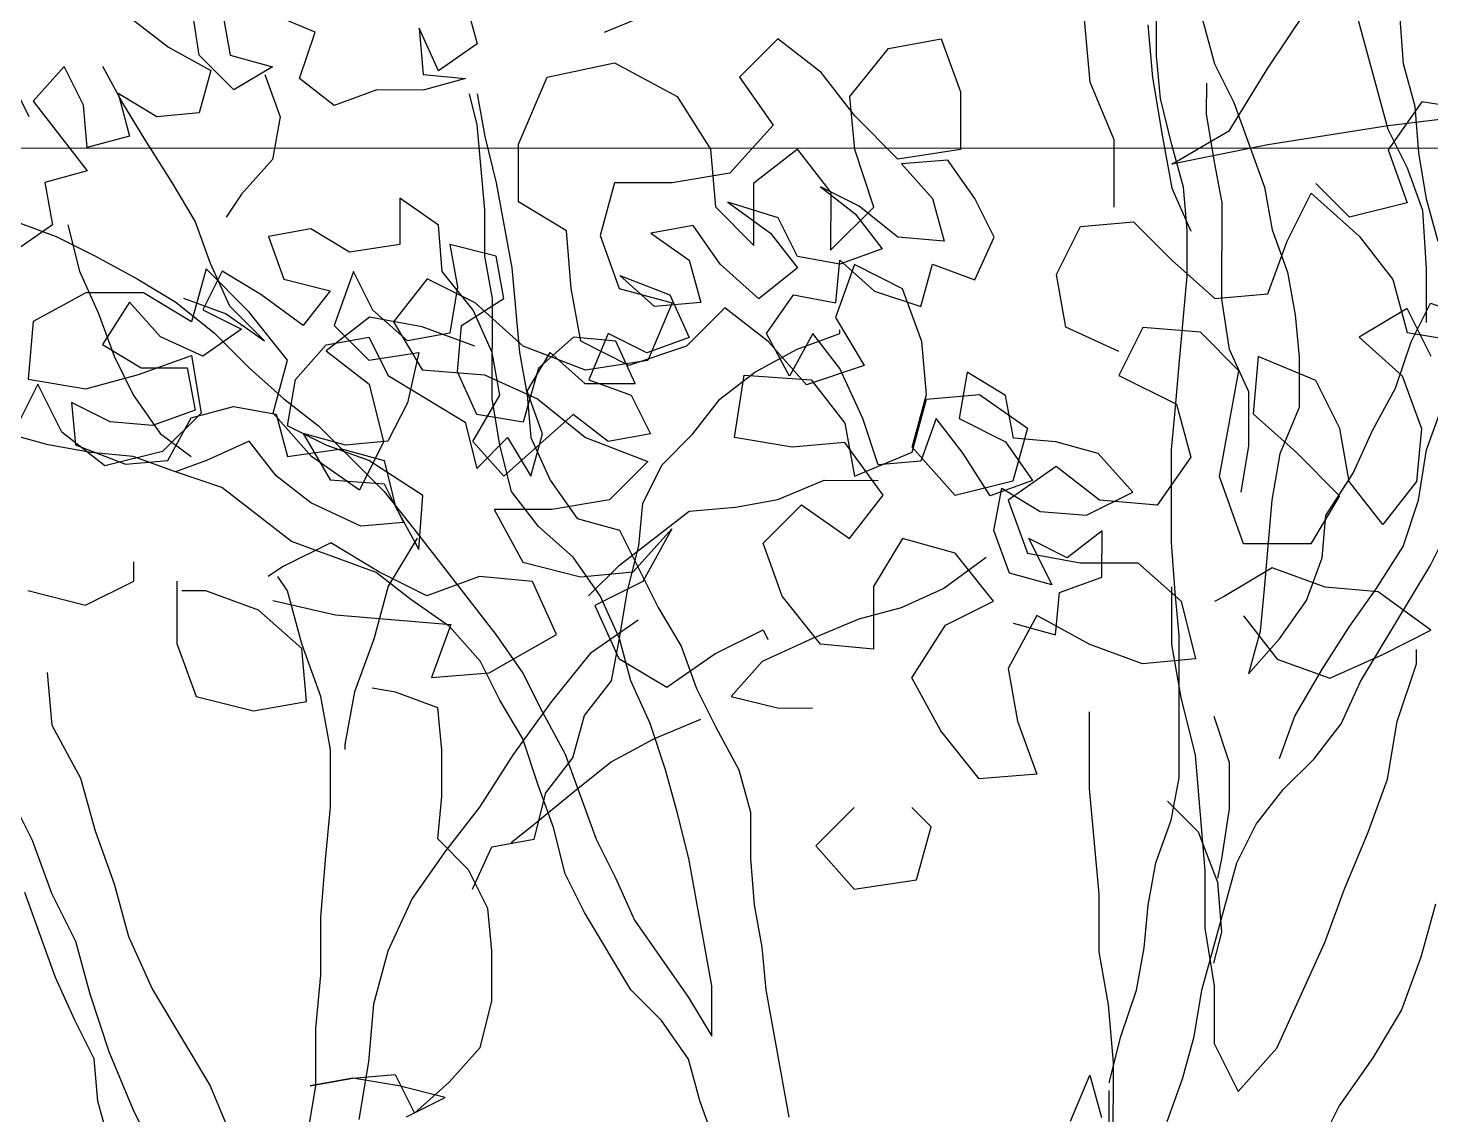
# Model space of a CAD drawing. Header units: millimetres. Extents: x 684983 to 685377, y 990360 to 990509.
# Drawn here: x 685184.75 to 685185.274, y 990435.677 to 990436.083 of the extents above; entities that cross this region are included whole.
import ezdxf

# ---------------------------------------------------------------- set-up
doc = ezdxf.new("R2010")
doc.units = ezdxf.units.MM
doc.layers.add('grid', color=8, linetype='Continuous', lineweight=9)
doc.layers.add('JACK  FRUIT TREE', color=7, linetype='Continuous')
doc.layers.add('TEAK', color=7, linetype='Continuous')

# ---------------------------------------------------------------- blocks, each defined once
blk = doc.blocks.new('JT')
for p, q in [((-0.03175, 1.34316, 157.72663), (-0.0353, 1.38265, 157.72663)), ((-0.01738, 1.3575, 157.72663), (-0.0162, 1.34434, 157.72663)), ((-0.02578, 1.3288, 157.72663), (-0.03175, 1.34316, 157.72663)), ((-0.0162, 1.34434, 157.72663), (-0.01382, 1.32998, 157.72663)), ((-0.0258, 1.31205, 157.72663), (-0.02578, 1.3288, 157.72663)), ((-0.01382, 1.32998, 157.72663), (-0.01143, 1.31682, 157.72663)), ((-0.01143, 1.31682, 157.72663), (-0.00666, 1.30605, 157.72663)), ((-0.23167, 1.21652, 157.72663), (-0.23406, 1.22011, 157.72663)), ((-0.2281, 1.20335, 157.72663), (-0.23167, 1.21652, 157.72663)), ((-0.01153, 1.21751, 157.72663), (-0.01154, 1.20316, 157.72663)), ((-0.14434, 1.20926, 157.72663), (-0.15631, 1.2009, 157.72663)), ((-0.22332, 1.19019, 157.72663), (-0.2281, 1.20335, 157.72663)), ((-0.01154, 1.20316, 157.72663), (-0.00916, 1.18999, 157.72663)), ((0.04948, 1.19831, 157.72663), (0.04948, 1.2019, 157.72663)), ((-0.15631, 1.2009, 157.72663), (-0.16589, 1.18894, 157.72663)), ((0.04468, 1.18396, 157.72663), (0.04948, 1.19831, 157.72663)), ((-0.29152, 1.19623, 157.72663), (-0.29033, 1.18307, 157.72663)), ((-0.22094, 1.17703, 157.72663), (-0.22332, 1.19019, 157.72663)), ((-0.16589, 1.18894, 157.72663), (-0.17548, 1.17579, 157.72663)), ((-0.00916, 1.18999, 157.72663), (-0.00558, 1.17563, 157.72663)), ((-0.03191, 1.16728, 157.72663), (-0.03189, 1.18642, 157.72663)), ((-0.29033, 1.18307, 157.72663), (-0.28316, 1.1699, 157.72663)), ((0.04227, 1.16961, 157.72663), (0.04468, 1.18396, 157.72663)), ((-0.22096, 1.16267, 157.72663), (-0.22094, 1.17703, 157.72663)), ((-0.17548, 1.17579, 157.72663), (-0.18387, 1.16263, 157.72663)), ((-0.00558, 1.17563, 157.72663), (-0.00322, 1.14691, 157.72663)), ((-0.28316, 1.1699, 157.72663), (-0.27959, 1.15674, 157.72663)), ((-0.02954, 1.14096, 157.72663), (-0.03191, 1.16728, 157.72663)), ((0.03747, 1.15645, 157.72663), (0.04227, 1.16961, 157.72663)), ((-0.29514, 1.15436, 157.72663), (-0.30112, 1.16633, 157.72663)), ((-0.22216, 1.14951, 157.72663), (-0.22096, 1.16267, 157.72663)), ((-0.18387, 1.16263, 157.72663), (-0.19225, 1.15187, 157.72663)), ((-0.27959, 1.15674, 157.72663), (-0.27481, 1.14357, 157.72663)), ((0.03148, 1.1421, 157.72663), (0.03747, 1.15645, 157.72663)), ((-0.29037, 1.14119, 157.72663), (-0.29514, 1.15436, 157.72663)), ((-0.22337, 1.13515, 157.72663), (-0.22216, 1.14951, 157.72663)), ((-0.19225, 1.15187, 157.72663), (-0.20064, 1.13992, 157.72663)), ((-0.00322, 1.14691, 157.72663), (-0.00323, 1.13256, 157.72663)), ((-0.27481, 1.14357, 157.72663), (-0.27124, 1.13041, 157.72663)), ((-0.2844, 1.12922, 157.72663), (-0.29037, 1.14119, 157.72663)), ((-0.20064, 1.13992, 157.72663), (-0.20663, 1.12676, 157.72663)), ((-0.02956, 1.1266, 157.72663), (-0.02954, 1.14096, 157.72663)), ((0.02668, 1.12894, 157.72663), (0.03148, 1.1421, 157.72663)), ((0.05421, 1.13849, 157.72663), (0.05061, 1.12533, 157.72663)), ((-0.22339, 1.12079, 157.72663), (-0.22337, 1.13515, 157.72663)), ((-0.00323, 1.13256, 157.72663), (-0.00085, 1.1182, 157.72663)), ((-0.28082, 1.11606, 157.72663), (-0.2844, 1.12922, 157.72663)), ((-0.27124, 1.13041, 157.72663), (-0.26527, 1.11724, 157.72663)), ((0.01469, 1.10263, 157.72663), (0.02668, 1.12894, 157.72663)), ((-0.20663, 1.12676, 157.72663), (-0.21023, 1.1136, 157.72663)), ((-0.02717, 1.11344, 157.72663), (-0.02956, 1.1266, 157.72663)), ((0.05061, 1.12533, 157.72663), (0.04581, 1.11217, 157.72663)), ((-0.2246, 1.10763, 157.72663), (-0.22339, 1.12079, 157.72663)), ((-0.00085, 1.1182, 157.72663), (-0.00086, 1.10384, 157.72663)), ((-0.27605, 1.1017, 157.72663), (-0.28082, 1.11606, 157.72663)), ((-0.26527, 1.11724, 157.72663), (-0.25093, 1.0933, 157.72663)), ((-0.21023, 1.1136, 157.72663), (-0.21144, 1.09925, 157.72663)), ((-0.02599, 1.09908, 157.72663), (-0.02717, 1.11344, 157.72663)), ((0.04581, 1.11217, 157.72663), (0.03862, 1.10021, 157.72663)), ((-0.22461, 1.09328, 157.72663), (-0.2246, 1.10763, 157.72663)), ((-0.27008, 1.08734, 157.72663), (-0.27605, 1.1017, 157.72663)), ((-0.00086, 1.10384, 157.72663), (0.00511, 1.09187, 157.72663)), ((0.00511, 1.09187, 157.72663), (0.01469, 1.10263, 157.72663)), ((-0.21144, 1.09925, 157.72663), (-0.21385, 1.08489, 157.72663)), ((-0.02602, 1.07036, 157.72663), (-0.02599, 1.09908, 157.72663)), ((0.03862, 1.10021, 157.72663), (0.03023, 1.08826, 157.72663)), ((-0.25093, 1.0933, 157.72663), (-0.24496, 1.07894, 157.72663)), ((-0.22701, 1.07892, 157.72663), (-0.22461, 1.09328, 157.72663)), ((-0.25814, 1.0634, 157.72663), (-0.27008, 1.08734, 157.72663)), ((0.03023, 1.08826, 157.72663), (0.02424, 1.0763, 157.72663))]:
    blk.add_line(p, q)
at = {"color": 3}
for p, q in [((0.01252, 1.34671, 157.72663), (0.02211, 1.36106, 157.72663)), ((-0.10951, 1.354, 157.72663), (-0.11909, 1.34444, 157.72663)), ((-0.09875, 1.34561, 157.72663), (-0.10951, 1.354, 157.72663)), ((-0.08199, 1.35158, 157.72663), (-0.06883, 1.35396, 157.72663)), ((-0.06883, 1.35396, 157.72663), (-0.06406, 1.3408, 157.72663)), ((-0.09158, 1.33962, 157.72663), (-0.08199, 1.35158, 157.72663)), ((-0.16695, 1.34448, 157.72663), (-0.1502, 1.34805, 157.72663)), ((-0.1502, 1.34805, 157.72663), (-0.13465, 1.33966, 157.72663)), ((-0.09038, 1.33484, 157.72663), (-0.09875, 1.34561, 157.72663)), ((0.00294, 1.33116, 157.72663), (0.01252, 1.34671, 157.72663)), ((-0.17414, 1.32774, 157.72663), (-0.16695, 1.34448, 157.72663)), ((-0.11909, 1.34444, 157.72663), (-0.11073, 1.33246, 157.72663)), ((-0.13465, 1.33966, 157.72663), (-0.12629, 1.3265, 157.72663)), ((-0.09039, 1.32646, 157.72663), (-0.09158, 1.33962, 157.72663)), ((-0.06406, 1.3408, 157.72663), (-0.06407, 1.32644, 157.72663)), ((0.0508, 1.3383, 157.72663), (0.04241, 1.32634, 157.72663)), ((0.06635, 1.33589, 157.72663), (0.0508, 1.3383, 157.72663)), ((-0.07963, 1.32406, 157.72663), (-0.09038, 1.33484, 157.72663)), ((0.07114, 1.33589, 157.72663), (0.04242, 1.33232, 157.72663)), ((-0.11073, 1.33246, 157.72663), (-0.12151, 1.32051, 157.72663)), ((-0.01143, 1.3228, 157.72663), (0.00294, 1.33116, 157.72663)), ((0.04242, 1.33232, 157.72663), (0.0125, 1.32757, 157.72663)), ((-0.17416, 1.31338, 157.72663), (-0.17414, 1.32774, 157.72663)), ((-0.12629, 1.3265, 157.72663), (-0.1251, 1.31214, 157.72663)), ((-0.11553, 1.31811, 157.72663), (-0.10475, 1.32648, 157.72663)), ((-0.10475, 1.32648, 157.72663), (-0.09638, 1.3157, 157.72663)), ((-0.08562, 1.3121, 157.72663), (-0.09039, 1.32646, 157.72663)), ((-0.06407, 1.32644, 157.72663), (-0.07963, 1.32406, 157.72663)), ((0.0125, 1.32757, 157.72663), (-0.01143, 1.3228, 157.72663)), ((0.04241, 1.32634, 157.72663), (0.04719, 1.31318, 157.72663)), ((-0.15022, 1.31814, 157.72663), (-0.15382, 1.30498, 157.72663)), ((-0.13587, 1.31813, 157.72663), (-0.15022, 1.31814, 157.72663)), ((-0.12151, 1.32051, 157.72663), (-0.13587, 1.31813, 157.72663)), ((-0.11554, 1.30256, 157.72663), (-0.11553, 1.31811, 157.72663)), ((0.03283, 1.3096, 157.72663), (0.02446, 1.31798, 157.72663)), ((-0.09638, 1.3157, 157.72663), (-0.0964, 1.30134, 157.72663)), ((0.01727, 1.30363, 157.72663), (0.02326, 1.31559, 157.72663)), ((0.02326, 1.31559, 157.72663), (0.03522, 1.30481, 157.72663)), ((-0.1622, 1.30619, 157.72663), (-0.17416, 1.31338, 157.72663)), ((-0.1251, 1.31214, 157.72663), (-0.11554, 1.30256, 157.72663)), ((-0.0964, 1.30134, 157.72663), (-0.08562, 1.3121, 157.72663)), ((0.04719, 1.31318, 157.72663), (0.03283, 1.3096, 157.72663)), ((-0.04017, 1.29531, 157.72663), (-0.03418, 1.30727, 157.72663)), ((-0.03418, 1.30727, 157.72663), (-0.02101, 1.30845, 157.72663)), ((-0.02101, 1.30845, 157.72663), (-0.01145, 1.29887, 157.72663)), ((-0.16101, 1.29183, 157.72663), (-0.1622, 1.30619, 157.72663)), ((-0.15382, 1.30498, 157.72663), (-0.14905, 1.29182, 157.72663)), ((0.01247, 1.29047, 157.72663), (0.01727, 1.30363, 157.72663)), ((0.03522, 1.30481, 157.72663), (0.04358, 1.29404, 157.72663)), ((-0.25194, 1.2967, 157.72663), (-0.25554, 1.28354, 157.72663)), ((-0.24118, 1.28592, 157.72663), (-0.25194, 1.2967, 157.72663)), ((-0.09042, 1.29775, 157.72663), (-0.09522, 1.28459, 157.72663)), ((-0.07846, 1.29175, 157.72663), (-0.09042, 1.29775, 157.72663)), ((-0.01145, 1.29887, 157.72663), (-0.00069, 1.28929, 157.72663)), ((-0.19691, 1.29426, 157.72663), (-0.20529, 1.2835, 157.72663)), ((-0.18495, 1.28826, 157.72663), (-0.19691, 1.29426, 157.72663)), ((-0.03779, 1.28215, 157.72663), (-0.04017, 1.29531, 157.72663)), ((0.04358, 1.29404, 157.72663), (0.04716, 1.28087, 157.72663)), ((-0.28186, 1.29074, 157.72663), (-0.29503, 1.28358, 157.72663)), ((-0.2675, 1.29073, 157.72663), (-0.28186, 1.29074, 157.72663)), ((-0.25554, 1.28354, 157.72663), (-0.2675, 1.29073, 157.72663)), ((-0.15863, 1.27867, 157.72663), (-0.16101, 1.29183, 157.72663)), ((-0.14905, 1.29182, 157.72663), (-0.13589, 1.28822, 157.72663)), ((-0.07369, 1.27859, 157.72663), (-0.07846, 1.29175, 157.72663)), ((-0.00069, 1.28929, 157.72663), (0.01247, 1.29047, 157.72663)), ((-0.23162, 1.27395, 157.72663), (-0.24118, 1.28592, 157.72663)), ((-0.17299, 1.27748, 157.72663), (-0.18495, 1.28826, 157.72663)), ((-0.13589, 1.28822, 157.72663), (-0.14189, 1.27387, 157.72663)), ((-0.12273, 1.28701, 157.72663), (-0.13231, 1.27745, 157.72663)), ((-0.11197, 1.27862, 157.72663), (-0.12273, 1.28701, 157.72663)), ((0.04716, 1.28685, 157.72663), (0.03519, 1.27969, 157.72663)), ((0.05314, 1.27488, 157.72663), (0.04716, 1.28685, 157.72663)), ((-0.29503, 1.28358, 157.72663), (-0.29624, 1.26922, 157.72663)), ((-0.21127, 1.2847, 157.72663), (-0.22205, 1.27633, 157.72663)), ((-0.19811, 1.28229, 157.72663), (-0.21127, 1.2847, 157.72663)), ((-0.20529, 1.2835, 157.72663), (-0.19812, 1.27152, 157.72663)), ((-0.18496, 1.27749, 157.72663), (-0.19811, 1.28229, 157.72663)), ((-0.09522, 1.28459, 157.72663), (-0.08805, 1.27262, 157.72663)), ((-0.14667, 1.27267, 157.72663), (-0.15863, 1.27867, 157.72663)), ((-0.02463, 1.27615, 157.72663), (-0.03779, 1.28215, 157.72663)), ((-0.01865, 1.28213, 157.72663), (-0.02464, 1.27017, 157.72663)), ((-0.00429, 1.28092, 157.72663), (-0.01865, 1.28213, 157.72663)), ((0.00527, 1.27134, 157.72663), (-0.00429, 1.28092, 157.72663)), ((0.03519, 1.27969, 157.72663), (0.04595, 1.2701, 157.72663)), ((0.04716, 1.28087, 157.72663), (0.06151, 1.27847, 157.72663)), ((-0.22205, 1.27633, 157.72663), (-0.21129, 1.26795, 157.72663)), ((-0.15744, 1.27149, 157.72663), (-0.17299, 1.27748, 157.72663)), ((-0.13231, 1.27745, 157.72663), (-0.14667, 1.27267, 157.72663)), ((-0.10241, 1.26785, 157.72663), (-0.11197, 1.27862, 157.72663)), ((-0.0725, 1.26543, 157.72663), (-0.07369, 1.27859, 157.72663)), ((-0.26872, 1.27039, 157.72663), (-0.25555, 1.27517, 157.72663)), ((-0.25555, 1.27517, 157.72663), (-0.25317, 1.26081, 157.72663)), ((-0.23522, 1.26079, 157.72663), (-0.23162, 1.27395, 157.72663)), ((-0.14189, 1.27387, 157.72663), (-0.15744, 1.27149, 157.72663)), ((-0.08805, 1.27262, 157.72663), (-0.10241, 1.26785, 157.72663)), ((0.01006, 1.27492, 157.72663), (0.00885, 1.26057, 157.72663)), ((0.02442, 1.26893, 157.72663), (0.01006, 1.27492, 157.72663)), ((-0.29624, 1.26922, 157.72663), (-0.28188, 1.26682, 157.72663)), ((-0.28188, 1.26682, 157.72663), (-0.26872, 1.27039, 157.72663)), ((-0.19812, 1.27152, 157.72663), (-0.18257, 1.27031, 157.72663)), ((-0.18257, 1.27031, 157.72663), (-0.16942, 1.26432, 157.72663)), ((-0.12037, 1.2547, 157.72663), (-0.11796, 1.27025, 157.72663)), ((-0.11796, 1.27025, 157.72663), (-0.10121, 1.26904, 157.72663)), ((-0.10121, 1.26904, 157.72663), (-0.09285, 1.25827, 157.72663)), ((-0.02464, 1.27017, 157.72663), (-0.01029, 1.26298, 157.72663)), ((0.00046, 1.24502, 157.72663), (0.00527, 1.27134, 157.72663)), ((0.03039, 1.25696, 157.72663), (0.02442, 1.26893, 157.72663)), ((0.04595, 1.2701, 157.72663), (0.05073, 1.25694, 157.72663)), ((-0.29384, 1.26802, 157.72663), (-0.29984, 1.25606, 157.72663)), ((-0.28787, 1.25605, 157.72663), (-0.29384, 1.26802, 157.72663)), ((-0.21129, 1.26795, 157.72663), (-0.20771, 1.25359, 157.72663)), ((-0.0761, 1.25227, 157.72663), (-0.0725, 1.26543, 157.72663)), ((-0.0725, 1.26423, 157.72663), (-0.05934, 1.26542, 157.72663)), ((-0.05934, 1.26542, 157.72663), (-0.04738, 1.25703, 157.72663)), ((-0.16942, 1.26432, 157.72663), (-0.15746, 1.25474, 157.72663)), ((-0.0761, 1.25107, 157.72663), (-0.0725, 1.26423, 157.72663)), ((-0.01029, 1.26298, 157.72663), (-0.00671, 1.24981, 157.72663)), ((-0.25317, 1.26081, 157.72663), (-0.26275, 1.25124, 157.72663)), ((-0.22566, 1.25001, 157.72663), (-0.23522, 1.26079, 157.72663)), ((-0.09285, 1.25827, 157.72663), (-0.09047, 1.2451, 157.72663)), ((0.00885, 1.26057, 157.72663), (0.01961, 1.25099, 157.72663)), ((-0.27711, 1.24767, 157.72663), (-0.28787, 1.25605, 157.72663)), ((-0.15746, 1.25474, 157.72663), (-0.14191, 1.24874, 157.72663)), ((-0.10601, 1.2523, 157.72663), (-0.12037, 1.2547, 157.72663)), ((-0.04738, 1.25703, 157.72663), (-0.05098, 1.24387, 157.72663)), ((0.03277, 1.24379, 157.72663), (0.03039, 1.25696, 157.72663)), ((0.05073, 1.25694, 157.72663), (0.04952, 1.24378, 157.72663)), ((-0.26275, 1.25124, 157.72663), (-0.27711, 1.24767, 157.72663)), ((-0.20771, 1.25359, 157.72663), (-0.2137, 1.24163, 157.72663)), ((-0.09285, 1.25348, 157.72663), (-0.10601, 1.2523, 157.72663)), ((-0.08329, 1.24031, 157.72663), (-0.09285, 1.25348, 157.72663)), ((-0.09047, 1.2451, 157.72663), (-0.0761, 1.25107, 157.72663)), ((-0.06535, 1.24029, 157.72663), (-0.0761, 1.25227, 157.72663)), ((0.01961, 1.25099, 157.72663), (0.03037, 1.24021, 157.72663)), ((-0.2137, 1.24163, 157.72663), (-0.22566, 1.25001, 157.72663)), ((-0.14191, 1.24874, 157.72663), (-0.15149, 1.23918, 157.72663)), ((-0.04021, 1.24745, 157.72663), (-0.05219, 1.23909, 157.72663)), ((-0.02945, 1.23907, 157.72663), (-0.04021, 1.24745, 157.72663)), ((-0.00671, 1.24981, 157.72663), (-0.0151, 1.23786, 157.72663)), ((-0.05098, 1.24387, 157.72663), (-0.06535, 1.24029, 157.72663)), ((0.00643, 1.22826, 157.72663), (0.00046, 1.24502, 157.72663)), ((0.04113, 1.23302, 157.72663), (0.03277, 1.24379, 157.72663)), ((0.04952, 1.24378, 157.72663), (0.04113, 1.23302, 157.72663)), ((-0.09168, 1.22955, 157.72663), (-0.08329, 1.24031, 157.72663)), ((-0.16585, 1.2368, 157.72663), (-0.18021, 1.23681, 157.72663)), ((-0.18021, 1.23681, 157.72663), (-0.17304, 1.22364, 157.72663)), ((-0.15149, 1.23918, 157.72663), (-0.16585, 1.2368, 157.72663)), ((-0.11321, 1.22837, 157.72663), (-0.10363, 1.23794, 157.72663)), ((-0.10363, 1.23794, 157.72663), (-0.09168, 1.22955, 157.72663)), ((-0.05219, 1.23909, 157.72663), (-0.04741, 1.22592, 157.72663)), ((-0.0151, 1.23786, 157.72663), (-0.02945, 1.23907, 157.72663)), ((0.03037, 1.24021, 157.72663), (0.02318, 1.22825, 157.72663)), ((-0.14553, 1.22122, 157.72663), (-0.13594, 1.23198, 157.72663)), ((-0.13594, 1.23198, 157.72663), (-0.14313, 1.21883, 157.72663)), ((-0.2209, 1.22847, 157.72663), (-0.23287, 1.2225, 157.72663)), ((-0.20894, 1.22128, 157.72663), (-0.2209, 1.22847, 157.72663)), ((-0.19936, 1.22965, 157.72663), (-0.20655, 1.21769, 157.72663)), ((-0.10844, 1.21521, 157.72663), (-0.11321, 1.22837, 157.72663)), ((-0.07852, 1.22954, 157.72663), (-0.08571, 1.21758, 157.72663)), ((-0.06536, 1.22594, 157.72663), (-0.07852, 1.22954, 157.72663)), ((0.02318, 1.22825, 157.72663), (0.00643, 1.22826, 157.72663)), ((-0.26996, 1.21895, 157.72663), (-0.26995, 1.22373, 157.72663)), ((-0.17304, 1.22364, 157.72663), (-0.15869, 1.22004, 157.72663)), ((-0.0558, 1.21396, 157.72663), (-0.06536, 1.22594, 157.72663)), ((-0.04741, 1.22592, 157.72663), (-0.03425, 1.22352, 157.72663)), ((-0.03425, 1.22352, 157.72663), (-0.0199, 1.2235, 157.72663)), ((-0.0199, 1.2235, 157.72663), (-0.00914, 1.21392, 157.72663)), ((-0.23287, 1.2225, 157.72663), (-0.23646, 1.22011, 157.72663)), ((-0.19698, 1.21529, 157.72663), (-0.20894, 1.22128, 157.72663)), ((-0.18381, 1.22006, 157.72663), (-0.19698, 1.21529, 157.72663)), ((-0.17065, 1.21886, 157.72663), (-0.18381, 1.22006, 157.72663)), ((-0.15869, 1.22004, 157.72663), (-0.14553, 1.22122, 157.72663)), ((0.0136, 1.22228, 157.72663), (0.00163, 1.21511, 157.72663)), ((0.02676, 1.21748, 157.72663), (0.0136, 1.22228, 157.72663)), ((-0.29628, 1.21658, 157.72663), (-0.28193, 1.21297, 157.72663)), ((-0.28193, 1.21297, 157.72663), (-0.26996, 1.21895, 157.72663)), ((-0.25919, 1.21894, 157.72663), (-0.25921, 1.20338, 157.72663)), ((-0.25201, 1.21654, 157.72663), (-0.258, 1.21654, 157.72663)), ((-0.23886, 1.21174, 157.72663), (-0.25201, 1.21654, 157.72663)), ((-0.20655, 1.21769, 157.72663), (-0.21015, 1.20453, 157.72663)), ((-0.16468, 1.20569, 157.72663), (-0.17065, 1.21886, 157.72663)), ((-0.14313, 1.21883, 157.72663), (-0.1551, 1.21286, 157.72663)), ((-0.08571, 1.21758, 157.72663), (-0.08572, 1.20203, 157.72663)), ((0.03992, 1.21627, 157.72663), (0.02676, 1.21748, 157.72663)), ((0.05307, 1.20669, 157.72663), (0.03992, 1.21627, 157.72663)), ((-0.23527, 1.21413, 157.72663), (-0.21972, 1.21052, 157.72663)), ((-0.1551, 1.21286, 157.72663), (-0.14913, 1.19969, 157.72663)), ((-0.09888, 1.20324, 157.72663), (-0.10844, 1.21521, 157.72663)), ((-0.06777, 1.20799, 157.72663), (-0.0558, 1.21396, 157.72663)), ((-0.00914, 1.21392, 157.72663), (-0.00556, 1.19956, 157.72663)), ((0.00163, 1.21511, 157.72663), (-0.00076, 1.21391, 157.72663)), ((-0.2281, 1.20216, 157.72663), (-0.23886, 1.21174, 157.72663)), ((-0.21972, 1.21052, 157.72663), (-0.191, 1.20811, 157.72663)), ((-0.04503, 1.21036, 157.72663), (-0.05222, 1.19721, 157.72663)), ((-0.03188, 1.20317, 157.72663), (-0.04503, 1.21036, 157.72663)), ((0.00641, 1.21032, 157.72663), (0.01478, 1.19954, 157.72663)), ((-0.191, 1.20811, 157.72663), (-0.1958, 1.19495, 157.72663)), ((-0.18144, 1.19613, 157.72663), (-0.16468, 1.20569, 157.72663)), ((-0.1252, 1.20087, 157.72663), (-0.11323, 1.20684, 157.72663)), ((-0.11323, 1.20684, 157.72663), (-0.11204, 1.20444, 157.72663)), ((-0.07616, 1.19484, 157.72663), (-0.06777, 1.20799, 157.72663)), ((0.0411, 1.20071, 157.72663), (0.05307, 1.20669, 157.72663)), ((-0.25921, 1.20338, 157.72663), (-0.25443, 1.19022, 157.72663)), ((-0.22691, 1.189, 157.72663), (-0.2281, 1.20216, 157.72663)), ((-0.21015, 1.20453, 157.72663), (-0.21495, 1.19138, 157.72663)), ((-0.08572, 1.20203, 157.72663), (-0.09888, 1.20324, 157.72663)), ((-0.01872, 1.19838, 157.72663), (-0.03188, 1.20317, 157.72663)), ((-0.14913, 1.19969, 157.72663), (-0.13718, 1.1925, 157.72663)), ((-0.13718, 1.1925, 157.72663), (-0.1252, 1.20087, 157.72663)), ((-0.00556, 1.19956, 157.72663), (-0.01872, 1.19838, 157.72663)), ((0.01478, 1.19954, 157.72663), (0.02794, 1.19474, 157.72663)), ((0.02794, 1.19474, 157.72663), (0.0411, 1.20071, 157.72663)), ((-0.1958, 1.19495, 157.72663), (-0.18144, 1.19613, 157.72663)), ((-0.06899, 1.18167, 157.72663), (-0.07616, 1.19484, 157.72663)), ((-0.05222, 1.19721, 157.72663), (-0.04984, 1.18405, 157.72663)), ((-0.21495, 1.19138, 157.72663), (-0.21735, 1.17822, 157.72663)), ((-0.25443, 1.19022, 157.72663), (-0.24008, 1.18661, 157.72663)), ((-0.24008, 1.18661, 157.72663), (-0.22691, 1.189, 157.72663)), ((-0.05943, 1.1697, 157.72663), (-0.06899, 1.18167, 157.72663)), ((-0.04984, 1.18405, 157.72663), (-0.04507, 1.17088, 157.72663)), ((-0.21735, 1.17822, 157.72663), (-0.21735, 1.17702, 157.72663)), ((-0.04507, 1.17088, 157.72663), (-0.05943, 1.1697, 157.72663)), ((-0.09054, 1.16255, 157.72663), (-0.10012, 1.15299, 157.72663)), ((-0.0714, 1.15774, 157.72663), (-0.07618, 1.16254, 157.72663)), ((-0.075, 1.14459, 157.72663), (-0.0714, 1.15774, 157.72663)), ((-0.10012, 1.15299, 157.72663), (-0.09056, 1.14221, 157.72663)), ((-0.09056, 1.14221, 157.72663), (-0.075, 1.14459, 157.72663))]:
    blk.add_line(p, q, dxfattribs=at)
blk = doc.blocks.new('A$C25655A80')
at = {"color": 62}
for p, q in [((0.06391, 1.55533), (0.06966, 1.53417)), ((-0.18316, 1.53633), (-0.18507, 1.54883)), ((-0.11682, 1.54973), (-0.11395, 1.53915)), ((0.05524, 1.53611), (0.05525, 1.54861)), ((0.1129, 1.51779), (0.10428, 1.54952)), ((-0.1995, 1.54499), (-0.19085, 1.53826)), ((-0.17739, 1.5469), (-0.17547, 1.53632)), ((-0.15432, 1.54207), (-0.16585, 1.54689)), ((-0.08222, 1.542), (-0.07068, 1.5468)), ((0.11676, 1.53413), (0.11581, 1.54663)), ((-0.15818, 1.53054), (-0.15432, 1.54207)), ((-0.12836, 1.54301), (-0.12741, 1.53147)), ((-0.12357, 1.53243), (-0.12836, 1.54301)), ((-0.19085, 1.53826), (-0.18028, 1.53248)), ((-0.11395, 1.53915), (-0.12357, 1.53243)), ((-0.17452, 1.52767), (-0.18316, 1.53633)), ((-0.17547, 1.53632), (-0.1649, 1.53343)), ((0.05619, 1.52553), (0.05524, 1.53611)), ((0.06966, 1.53417), (0.07445, 1.52456)), ((0.11963, 1.52355), (0.11676, 1.53413)), ((-0.22548, 1.52099), (-0.23027, 1.5306)), ((-0.21681, 1.53348), (-0.22451, 1.52483)), ((-0.21201, 1.52386), (-0.21681, 1.53348)), ((-0.2024, 1.52481), (-0.2072, 1.53347)), ((-0.18028, 1.53248), (-0.18318, 1.52191)), ((-0.1649, 1.53343), (-0.17452, 1.52767)), ((-0.16683, 1.53151), (-0.16299, 1.52093)), ((-0.14953, 1.5238), (-0.15818, 1.53054)), ((-0.11684, 1.5305), (-0.12742, 1.52763)), ((-0.12741, 1.53147), (-0.11684, 1.5305)), ((-0.20336, 1.52673), (-0.20049, 1.51616)), ((-0.19375, 1.52096), (-0.20336, 1.52673)), ((-0.13895, 1.52764), (-0.14953, 1.5238)), ((-0.12742, 1.52763), (-0.13895, 1.52764)), ((0.06772, 1.52168), (0.06773, 1.52937)), ((-0.22451, 1.52483), (-0.21107, 1.50751)), ((-0.21106, 1.51328), (-0.21201, 1.52386)), ((-0.19664, 1.51519), (-0.2024, 1.52481)), ((-0.11397, 1.51896), (-0.11588, 1.52665)), ((-0.11396, 1.52665), (-0.11205, 1.51608)), ((0.05906, 1.514), (0.05619, 1.52553)), ((0.07445, 1.52456), (0.08213, 1.5034)), ((0.12059, 1.51202), (0.11963, 1.52355)), ((-0.18318, 1.52191), (-0.19375, 1.52096)), ((-0.16299, 1.52093), (-0.16492, 1.51036)), ((0.06963, 1.51014), (0.06772, 1.52168)), ((-0.11206, 1.49781), (-0.11397, 1.51896)), ((0.1177, 1.50818), (0.1129, 1.51779)), ((-0.20049, 1.51616), (-0.21106, 1.51328)), ((-0.18992, 1.50461), (-0.19664, 1.51519)), ((-0.11205, 1.51608), (-0.10917, 1.50454)), ((0.06194, 1.50342), (0.05906, 1.514)), ((-0.16492, 1.51036), (-0.17262, 1.50171)), ((0.0033, 1.5102), (-0.00823, 1.50925)), ((-0.00823, 1.50925), (-0.00055, 1.50059)), ((0.01003, 1.50058), (0.0033, 1.5102)), ((0.07155, 1.49957), (0.06963, 1.51014)), ((0.1225, 1.50048), (0.12059, 1.51202)), ((-0.21107, 1.50751), (-0.22164, 1.50464)), ((0.12153, 1.4976), (0.1177, 1.50818)), ((-0.22164, 1.50464), (-0.21973, 1.49406)), ((-0.18416, 1.49499), (-0.18992, 1.50461)), ((-0.10917, 1.50454), (-0.10535, 1.48339)), ((-0.02842, 1.5035), (-0.01978, 1.49677)), ((-0.01882, 1.49869), (-0.02842, 1.5035)), ((0.06289, 1.49284), (0.06194, 1.50342)), ((0.08213, 1.5034), (0.08404, 1.49283)), ((-0.17262, 1.50171), (-0.17647, 1.49595)), ((-0.13321, 1.50071), (-0.13322, 1.48918)), ((-0.1236, 1.49398), (-0.13321, 1.50071)), ((-0.0515, 1.49968), (-0.04093, 1.49198)), ((-0.03901, 1.49582), (-0.0515, 1.49968)), ((-0.00055, 1.50059), (0.00233, 1.49002)), ((0.01482, 1.49097), (0.01003, 1.50058)), ((0.07153, 1.47553), (0.07155, 1.49957)), ((0.12537, 1.4899), (0.1225, 1.50048)), ((-0.11207, 1.48628), (-0.11206, 1.49781)), ((-0.03421, 1.4862), (-0.03901, 1.49582)), ((-0.01978, 1.49677), (-0.01306, 1.48811)), ((-0.00921, 1.49099), (-0.01882, 1.49869)), ((0.12248, 1.48318), (0.12153, 1.4976)), ((-0.21973, 1.49406), (-0.22935, 1.48734)), ((-0.22934, 1.49503), (-0.21877, 1.49118)), ((-0.21589, 1.49406), (-0.21301, 1.48252)), ((-0.18033, 1.48442), (-0.18416, 1.49499)), ((-0.15533, 1.49304), (-0.1659, 1.49113)), ((-0.14572, 1.48727), (-0.15533, 1.49304)), ((-0.12265, 1.48244), (-0.1236, 1.49398)), ((-0.06016, 1.49392), (-0.07073, 1.49201)), ((-0.07073, 1.49201), (-0.06113, 1.48527)), ((-0.05344, 1.4843), (-0.06016, 1.49392)), ((-0.04093, 1.49198), (-0.03421, 1.48332)), ((0.06288, 1.48131), (0.06289, 1.49284)), ((0.08404, 1.49283), (0.08787, 1.48225)), ((-0.21877, 1.49118), (-0.20916, 1.48636)), ((-0.1659, 1.49113), (-0.16207, 1.48055)), ((-0.13322, 1.48918), (-0.14572, 1.48727)), ((-0.12072, 1.48917), (-0.11881, 1.47859)), ((-0.10919, 1.48627), (-0.12072, 1.48917)), ((0.00233, 1.49002), (-0.00921, 1.49099)), ((0.01001, 1.4804), (0.01482, 1.49097)), ((-0.20916, 1.48636), (-0.1986, 1.48059)), ((-0.11016, 1.4757), (-0.11207, 1.48628)), ((-0.10728, 1.4757), (-0.10919, 1.48627)), ((-0.06113, 1.48527), (-0.05825, 1.47469)), ((-0.02364, 1.48427), (-0.03421, 1.4862)), ((-0.02461, 1.47466), (-0.02363, 1.48523)), ((-0.01306, 1.48811), (-0.02364, 1.48427)), ((-0.02363, 1.48523), (-0.01499, 1.47753)), ((-0.21301, 1.48252), (-0.20822, 1.47194)), ((-0.17745, 1.48249), (-0.18226, 1.47288)), ((-0.17553, 1.47384), (-0.18033, 1.48442)), ((-0.16784, 1.47671), (-0.17745, 1.48249)), ((-0.14476, 1.48246), (-0.14958, 1.46901)), ((-0.13996, 1.47284), (-0.14476, 1.48246)), ((-0.11497, 1.47282), (-0.12265, 1.48244)), ((-0.10535, 1.48339), (-0.10344, 1.46224)), ((-0.07843, 1.48144), (-0.06594, 1.47662)), ((-0.06979, 1.47374), (-0.07843, 1.48144)), ((-0.04383, 1.47564), (-0.05344, 1.4843)), ((-0.03421, 1.48332), (-0.04383, 1.47564)), ((-0.00346, 1.47368), (-0.00056, 1.48425)), ((-0.00056, 1.48425), (0.01001, 1.4804)), ((0.06094, 1.46016), (0.06288, 1.48131)), ((0.08787, 1.48225), (0.08979, 1.47167)), ((0.12247, 1.46972), (0.12248, 1.48318)), ((-0.1986, 1.48059), (-0.18899, 1.47481)), ((-0.16207, 1.48055), (-0.15053, 1.47766)), ((-0.11881, 1.47859), (-0.12074, 1.46706)), ((-0.20052, 1.47482), (-0.20726, 1.46425)), ((-0.19284, 1.46616), (-0.20052, 1.47482)), ((-0.18899, 1.47481), (-0.17938, 1.46711)), ((-0.18706, 1.47577), (-0.17649, 1.47191)), ((-0.15727, 1.46901), (-0.16784, 1.47671)), ((-0.15053, 1.47766), (-0.15727, 1.46901)), ((-0.11786, 1.46898), (-0.10728, 1.4757)), ((-0.11018, 1.45071), (-0.11016, 1.4757)), ((-0.05825, 1.47469), (-0.06979, 1.47374)), ((-0.06594, 1.47662), (-0.06114, 1.46604)), ((-0.04192, 1.46699), (-0.03518, 1.47659)), ((-0.03518, 1.47659), (-0.02461, 1.47466)), ((-0.01499, 1.47753), (-0.00346, 1.47368)), ((0.07344, 1.46303), (0.07153, 1.47553)), ((0.11862, 1.46492), (0.12344, 1.47452)), ((0.12344, 1.47452), (0.12632, 1.47356)), ((-0.20822, 1.47194), (-0.20438, 1.46137)), ((-0.18226, 1.47288), (-0.17265, 1.46807)), ((-0.17649, 1.47191), (-0.16689, 1.46518)), ((-0.16689, 1.46518), (-0.17553, 1.47384)), ((-0.13132, 1.46514), (-0.13996, 1.47284)), ((-0.11017, 1.46224), (-0.11497, 1.47282)), ((0.08979, 1.47167), (0.09074, 1.4611)), ((-0.17265, 1.46807), (-0.18227, 1.46135)), ((-0.14958, 1.46901), (-0.14094, 1.46035)), ((-0.11883, 1.45744), (-0.11786, 1.46898)), ((-0.02365, 1.46697), (-0.02365, 1.46793)), ((-0.20726, 1.46425), (-0.19765, 1.45848)), ((-0.18227, 1.46135), (-0.19284, 1.46616)), ((-0.17938, 1.46711), (-0.17074, 1.45845)), ((-0.15921, 1.45556), (-0.15151, 1.4642)), ((-0.15151, 1.4642), (-0.14093, 1.46611)), ((-0.14093, 1.46611), (-0.13613, 1.4565)), ((-0.12074, 1.46706), (-0.13132, 1.46514)), ((-0.08998, 1.46607), (-0.09864, 1.45839)), ((-0.07941, 1.4651), (-0.08998, 1.46607)), ((-0.08133, 1.46702), (-0.08615, 1.45549)), ((-0.07172, 1.46221), (-0.08133, 1.46702)), ((-0.07461, 1.45452), (-0.07941, 1.4651)), ((-0.06114, 1.46604), (-0.07172, 1.46221)), ((-0.03616, 1.45641), (-0.04192, 1.46699)), ((-0.03038, 1.46697), (-0.03616, 1.45641)), ((-0.03423, 1.46313), (-0.02365, 1.46697)), ((-0.02366, 1.45832), (-0.03038, 1.46697)), ((0.11476, 1.45338), (0.11862, 1.46492)), ((-0.20438, 1.46137), (-0.19958, 1.45175)), ((-0.14094, 1.46035), (-0.12844, 1.46226)), ((-0.12844, 1.46226), (-0.13133, 1.44976)), ((-0.10826, 1.45167), (-0.11017, 1.46224)), ((-0.10344, 1.46224), (-0.10153, 1.45166)), ((-0.10153, 1.45262), (-0.09575, 1.46223)), ((-0.09575, 1.46223), (-0.08711, 1.45453)), ((-0.04481, 1.45737), (-0.03423, 1.46313)), ((0.07823, 1.45246), (0.07344, 1.46303)), ((0.09074, 1.4611), (0.09073, 1.4486)), ((-0.19765, 1.45848), (-0.18612, 1.45847)), ((-0.18612, 1.45847), (-0.18421, 1.44789)), ((-0.17074, 1.45845), (-0.16209, 1.45075)), ((-0.11403, 1.44686), (-0.11883, 1.45744)), ((-0.09864, 1.45839), (-0.1025, 1.44493)), ((-0.05347, 1.45065), (-0.04481, 1.45737)), ((-0.0179, 1.44581), (-0.02366, 1.45832)), ((0.00806, 1.45733), (0.00613, 1.44579)), ((0.01767, 1.45155), (0.00806, 1.45733)), ((0.05997, 1.44863), (0.06094, 1.46016)), ((-0.16114, 1.44402), (-0.15921, 1.45556)), ((-0.13613, 1.4565), (-0.11692, 1.44494)), ((-0.08711, 1.45453), (-0.07461, 1.45452)), ((-0.08615, 1.45549), (-0.07558, 1.45164)), ((0.10899, 1.44281), (0.11476, 1.45338)), ((-0.19958, 1.45175), (-0.19286, 1.44213)), ((-0.16209, 1.45075), (-0.15345, 1.44402)), ((-0.115, 1.44014), (-0.10826, 1.45167)), ((-0.10827, 1.43917), (-0.11018, 1.45071)), ((-0.09769, 1.44204), (-0.10153, 1.45262)), ((-0.10153, 1.45166), (-0.10058, 1.44108)), ((-0.07558, 1.45164), (-0.07078, 1.44202)), ((-0.0602, 1.44201), (-0.05347, 1.45065)), ((0.01958, 1.44097), (0.01767, 1.45155)), ((0.07822, 1.439), (0.07823, 1.45246)), ((-0.21497, 1.44984), (-0.21401, 1.43927)), ((-0.20536, 1.44502), (-0.21497, 1.44984)), ((-0.18421, 1.44789), (-0.19478, 1.44405)), ((-0.18517, 1.44597), (-0.17459, 1.44884)), ((-0.17459, 1.44884), (-0.16402, 1.44691)), ((-0.16402, 1.44691), (-0.16115, 1.43633)), ((-0.13133, 1.44976), (-0.13615, 1.44016)), ((-0.1025, 1.44493), (-0.11403, 1.44686)), ((-0.09, 1.44684), (-0.10732, 1.43148)), ((-0.08135, 1.4401), (-0.09, 1.44684)), ((0.05899, 1.43805), (0.05997, 1.44863)), ((0.09073, 1.4486), (0.08591, 1.43707)), ((0.12244, 1.438), (0.1263, 1.44857)), ((-0.19478, 1.44405), (-0.20536, 1.44502)), ((-0.19095, 1.4354), (-0.18517, 1.44597)), ((-0.15153, 1.43921), (-0.16114, 1.44402)), ((-0.15345, 1.44402), (-0.13712, 1.42766)), ((-0.11692, 1.44494), (-0.11404, 1.43341)), ((-0.01407, 1.43428), (-0.0179, 1.44581)), ((0.00036, 1.4458), (-0.00349, 1.43523)), ((0.00708, 1.43714), (0.00036, 1.4458)), ((0.00613, 1.44579), (0.01766, 1.44001)), ((-0.22074, 1.43927), (-0.23131, 1.44216)), ((-0.19286, 1.44213), (-0.18518, 1.43635)), ((-0.17075, 1.44019), (-0.18133, 1.43539)), ((-0.16403, 1.43153), (-0.17075, 1.44019)), ((-0.15729, 1.4421), (-0.15058, 1.43056)), ((-0.14672, 1.4392), (-0.15729, 1.4421)), ((-0.13615, 1.44016), (-0.14672, 1.4392)), ((-0.10732, 1.43148), (-0.115, 1.44014)), ((-0.11404, 1.43341), (-0.10635, 1.44109)), ((-0.10635, 1.44109), (-0.10059, 1.43147)), ((-0.10059, 1.43147), (-0.09769, 1.44204)), ((-0.10058, 1.44108), (-0.09578, 1.43051)), ((-0.07078, 1.44202), (-0.08135, 1.4401)), ((-0.0679, 1.43432), (-0.0602, 1.44201)), ((0.01766, 1.44001), (0.02438, 1.4304)), ((0.03016, 1.44), (0.01958, 1.44097)), ((0.04073, 1.43711), (0.03016, 1.44)), ((0.10417, 1.43224), (0.10899, 1.44281)), ((-0.21017, 1.43734), (-0.22074, 1.43927)), ((-0.21401, 1.43927), (-0.20152, 1.43445)), ((-0.1996, 1.43637), (-0.21017, 1.43734)), ((-0.18903, 1.43251), (-0.1996, 1.43637)), ((-0.16115, 1.43633), (-0.14769, 1.43824)), ((-0.14096, 1.43535), (-0.15153, 1.43921)), ((-0.14769, 1.43824), (-0.13711, 1.43535)), ((-0.1054, 1.42763), (-0.10827, 1.43917)), ((0.0138, 1.42656), (0.00708, 1.43714)), ((0.04937, 1.42749), (0.04073, 1.43711)), ((0.05897, 1.41498), (0.05899, 1.43805)), ((0.07629, 1.42746), (0.07822, 1.439)), ((0.08591, 1.43707), (0.08398, 1.42553)), ((0.12051, 1.4255), (0.12244, 1.438)), ((-0.20152, 1.43445), (-0.19095, 1.4354)), ((-0.18133, 1.43539), (-0.18903, 1.43251)), ((-0.17749, 1.42866), (-0.18903, 1.43251)), ((-0.12751, 1.42669), (-0.14096, 1.43535)), ((-0.13711, 1.43535), (-0.13424, 1.42381)), ((-0.07272, 1.42472), (-0.0679, 1.43432)), ((-0.00349, 1.43523), (-0.01407, 1.43428)), ((-0.15539, 1.42479), (-0.16403, 1.43153)), ((-0.15058, 1.43056), (-0.13712, 1.42958)), ((-0.13712, 1.42958), (-0.13232, 1.41996)), ((-0.09578, 1.43051), (-0.08906, 1.42089)), ((-0.03907, 1.42565), (-0.02753, 1.43044)), ((-0.02753, 1.43044), (-0.01407, 1.43043)), ((0.02438, 1.4304), (0.0138, 1.42656)), ((0.09743, 1.42168), (0.10417, 1.43224)), ((-0.1602, 1.41518), (-0.17749, 1.42866)), ((-0.13712, 1.42766), (-0.12944, 1.41804)), ((-0.12848, 1.41323), (-0.12751, 1.42669)), ((-0.09868, 1.41897), (-0.1054, 1.42763)), ((-0.04965, 1.42373), (-0.03907, 1.42565)), ((0.01476, 1.41791), (0.01669, 1.42848)), ((0.01669, 1.42848), (0.0263, 1.4227)), ((0.03783, 1.42173), (0.04937, 1.42749)), ((0.08398, 1.42553), (0.08301, 1.41496)), ((0.11665, 1.41397), (0.12051, 1.4255)), ((-0.1429, 1.41901), (-0.15539, 1.42479)), ((-0.13424, 1.42381), (-0.12848, 1.41323)), ((-0.0785, 1.40934), (-0.06118, 1.42278)), ((-0.07369, 1.41414), (-0.07272, 1.42472)), ((-0.06118, 1.42278), (-0.04965, 1.42373)), ((0.0263, 1.4227), (0.03783, 1.42173)), ((-0.13232, 1.41996), (-0.1429, 1.41901)), ((-0.09003, 1.41127), (-0.09868, 1.41897)), ((-0.08906, 1.42089), (-0.07849, 1.41799)), ((0.09646, 1.4111), (0.09743, 1.42168)), ((0.12338, 1.40916), (0.12819, 1.41876)), ((-0.13906, 1.40747), (-0.1602, 1.41518)), ((-0.12944, 1.41804), (-0.10928, 1.39207)), ((-0.07849, 1.41799), (-0.06889, 1.39876)), ((0.01859, 1.40733), (0.01476, 1.41791)), ((0.02341, 1.41598), (0.02916, 1.40444)), ((0.03301, 1.41116), (0.02341, 1.41598)), ((0.04167, 1.41788), (0.03301, 1.41116)), ((0.04166, 1.40635), (0.04167, 1.41788)), ((0.05992, 1.40248), (0.05897, 1.41498)), ((0.08301, 1.41496), (0.08203, 1.40343)), ((-0.07658, 1.40261), (-0.07369, 1.41414)), ((0.10991, 1.4034), (0.11665, 1.41397)), ((-0.08331, 1.40165), (-0.09003, 1.41127)), ((-0.0862, 1.40166), (-0.0785, 1.40934)), ((0.01283, 1.41118), (0.00225, 1.4035)), ((0.09261, 1.40053), (0.09646, 1.4111)), ((0.10605, 1.38033), (0.12338, 1.40916)), ((-0.13042, 1.40074), (-0.13906, 1.40747)), ((0.02916, 1.40444), (0.01859, 1.40733)), ((0.03108, 1.40251), (0.04166, 1.40635)), ((-0.07851, 1.39108), (-0.08331, 1.40165)), ((-0.07851, 1.39108), (-0.07658, 1.40261)), ((0.00225, 1.4035), (-0.00833, 1.3987)), ((0.03011, 1.39194), (0.03108, 1.40251)), ((0.06087, 1.39191), (0.05992, 1.40248)), ((0.08203, 1.40343), (0.08106, 1.39285)), ((0.10317, 1.39379), (0.10991, 1.4034)), ((-0.12081, 1.394), (-0.13042, 1.40074)), ((-0.06889, 1.39876), (-0.06314, 1.38914)), ((-0.00833, 1.3987), (-0.01891, 1.39583)), ((0.08587, 1.39093), (0.09261, 1.40053)), ((-0.11313, 1.38534), (-0.12081, 1.394)), ((-0.01891, 1.39583), (-0.03045, 1.39103)), ((0.01954, 1.39483), (0.03011, 1.39194)), ((-0.10928, 1.39207), (-0.10256, 1.38245)), ((-0.08045, 1.3805), (-0.07851, 1.39108)), ((-0.07564, 1.3805), (-0.07851, 1.39108)), ((-0.03045, 1.39103), (-0.04295, 1.38528)), ((0.06084, 1.35634), (0.06087, 1.39191)), ((0.08106, 1.39285), (0.07817, 1.38228)), ((0.07817, 1.38228), (0.08587, 1.39093)), ((0.09644, 1.38323), (0.10317, 1.39379)), ((-0.06314, 1.38914), (-0.0593, 1.37856)), ((-0.10833, 1.37572), (-0.11313, 1.38534)), ((-0.04295, 1.38528), (-0.05065, 1.37663)), ((-0.10256, 1.38245), (-0.09776, 1.37283)), ((-0.08718, 1.37186), (-0.08045, 1.3805)), ((-0.07084, 1.36992), (-0.07564, 1.3805)), ((0.0897, 1.3717), (0.09644, 1.38323)), ((0.10123, 1.36976), (0.10605, 1.38033)), ((-0.13428, 1.37767), (-0.14005, 1.37864)), ((-0.12371, 1.37381), (-0.13428, 1.37767)), ((-0.0593, 1.37856), (-0.0545, 1.36894)), ((-0.05065, 1.37663), (-0.03912, 1.37374)), ((-0.12276, 1.36324), (-0.12371, 1.37381)), ((-0.10257, 1.3661), (-0.10833, 1.37572)), ((-0.03912, 1.37374), (-0.03047, 1.37373)), ((-0.09776, 1.37283), (-0.092, 1.36225)), ((-0.09008, 1.36129), (-0.08718, 1.37186)), ((-0.06701, 1.35838), (-0.07084, 1.36992)), ((-0.05835, 1.37087), (-0.06989, 1.36607)), ((0.06951, 1.37171), (0.07334, 1.36018)), ((0.08584, 1.36113), (0.0897, 1.3717)), ((0.09449, 1.36112), (0.10123, 1.36976)), ((-0.09874, 1.35456), (-0.10257, 1.3661)), ((-0.06989, 1.36607), (-0.08047, 1.36032)), ((-0.0545, 1.36894), (-0.04874, 1.35836)), ((-0.12277, 1.3517), (-0.12276, 1.36324)), ((-0.09681, 1.35264), (-0.09008, 1.36129)), ((-0.092, 1.36225), (-0.08433, 1.34109)), ((-0.08047, 1.36032), (-0.09009, 1.35263)), ((0.07334, 1.36018), (0.07333, 1.34864)), ((0.08679, 1.35343), (0.09449, 1.36112)), ((-0.06413, 1.3478), (-0.06701, 1.35838)), ((-0.04874, 1.35836), (-0.04587, 1.34779)), ((0.05891, 1.34577), (0.06084, 1.35634)), ((-0.09009, 1.35263), (-0.10067, 1.34399)), ((-0.09971, 1.34111), (-0.09681, 1.35264)), ((-0.0949, 1.34399), (-0.09874, 1.35456)), ((0.08006, 1.34479), (0.08679, 1.35343)), ((-0.12374, 1.34113), (-0.12277, 1.3517)), ((0.05795, 1.35058), (0.06564, 1.34288)), ((0.07333, 1.34864), (0.0714, 1.33614)), ((-0.06126, 1.33627), (-0.06413, 1.3478)), ((-0.04587, 1.34779), (-0.04588, 1.33625)), ((0.05506, 1.3352), (0.05891, 1.34577)), ((-0.10067, 1.34399), (-0.10548, 1.34015)), ((-0.09203, 1.33245), (-0.0949, 1.34399)), ((0.06564, 1.34288), (0.07043, 1.33038)), ((0.07524, 1.33518), (0.08006, 1.34479)), ((-0.11606, 1.33343), (-0.12374, 1.34113)), ((-0.1151, 1.32862), (-0.11029, 1.33919)), ((-0.11029, 1.33919), (-0.09971, 1.34111)), ((-0.08433, 1.34109), (-0.07953, 1.33148)), ((-0.05552, 1.30454), (-0.06126, 1.33627)), ((-0.04588, 1.33625), (-0.04493, 1.32472)), ((0.05312, 1.32463), (0.05506, 1.3352)), ((0.06656, 1.30346), (0.07524, 1.33518)), ((0.0714, 1.33614), (0.07043, 1.33134)), ((-0.11126, 1.32381), (-0.11606, 1.33343)), ((-0.08723, 1.32283), (-0.09203, 1.33245)), ((-0.07953, 1.33148), (-0.07473, 1.3209)), ((-0.21894, 1.30661), (-0.22661, 1.32777)), ((0.07043, 1.33038), (0.07138, 1.31788)), ((-0.04493, 1.32472), (-0.04302, 1.31414)), ((0.05215, 1.31405), (0.05312, 1.32463)), ((-0.11031, 1.31324), (-0.11126, 1.32381)), ((-0.07571, 1.30359), (-0.08723, 1.32283)), ((-0.07473, 1.3209), (-0.06129, 1.30166)), ((0.07138, 1.31788), (0.06945, 1.31019)), ((-0.04302, 1.31414), (-0.04207, 1.30356)), ((0.05022, 1.30348), (0.05215, 1.31405)), ((-0.11032, 1.30074), (-0.11031, 1.31324)), ((-0.21415, 1.29603), (-0.21894, 1.30661)), ((-0.06803, 1.2959), (-0.07571, 1.30359)), ((-0.05553, 1.29204), (-0.05552, 1.30454)), ((-0.04207, 1.30356), (-0.03633, 1.27184)), ((0.04636, 1.29195), (0.05022, 1.30348)), ((0.06463, 1.29193), (0.06656, 1.30346)), ((-0.11321, 1.28921), (-0.11032, 1.30074)), ((-0.06129, 1.30166), (-0.05553, 1.29204)), ((-0.20935, 1.28641), (-0.21415, 1.29603)), ((-0.06131, 1.28628), (-0.06803, 1.2959)), ((-0.12091, 1.28056), (-0.11321, 1.28921)), ((0.04347, 1.28041), (0.04636, 1.29195)), ((0.06173, 1.28136), (0.06463, 1.29193)), ((-0.2084, 1.27584), (-0.20935, 1.28641)), ((-0.05843, 1.2757), (-0.06131, 1.28628)), ((-0.14494, 1.28155), (-0.13437, 1.2825)), ((-0.13437, 1.2825), (-0.12957, 1.27288)), ((-0.15552, 1.27964), (-0.14494, 1.28155)), ((-0.14494, 1.28155), (-0.15552, 1.27964)), ((-0.13341, 1.27962), (-0.14494, 1.28155)), ((-0.12188, 1.27672), (-0.13341, 1.27962)), ((-0.12957, 1.27288), (-0.12091, 1.28056)), ((0.05788, 1.27079), (0.06173, 1.28136)), ((-0.20552, 1.26526), (-0.2084, 1.27584)), ((-0.1315, 1.27192), (-0.12188, 1.27672)), ((-0.0546, 1.26512), (-0.05843, 1.2757)), ((0.04344, 1.2535), (0.04347, 1.27849))]:
    blk.add_line(p, q, dxfattribs=at)
for p, q in [((0.03385, 1.27081), (0.03866, 1.28234)), ((0.03866, 1.28234), (0.04154, 1.27176))]:
    blk.add_line(p, q)
blk = doc.blocks.new('TR')
blk.add_blockref('A$C25655A80', (0.01921, 0.01485, 1.34531))

msp = doc.modelspace()

# ---------------------------------------------------------------- linework, layer by layer
at = {"layer": 'grid'}
msp.add_line((685221.15913, 990436.03806), (685118.72704, 990436.03806), dxfattribs=at)

# ---------------------------------------------------------------- block references
at = {"layer": 'JACK  FRUIT TREE', "xscale": 1.5, "yscale": 1.5, "zscale": 1.5}
msp.add_blockref('JT', (685185.194, 990434.04786, -138.04995), dxfattribs=at)
at = {"layer": 'TEAK', "xscale": 1.5, "yscale": 1.5, "zscale": 1.5}
msp.add_blockref('TR', (685185.05947, 990433.746, 98.578), dxfattribs=at)

doc.saveas('drawing.dxf')
